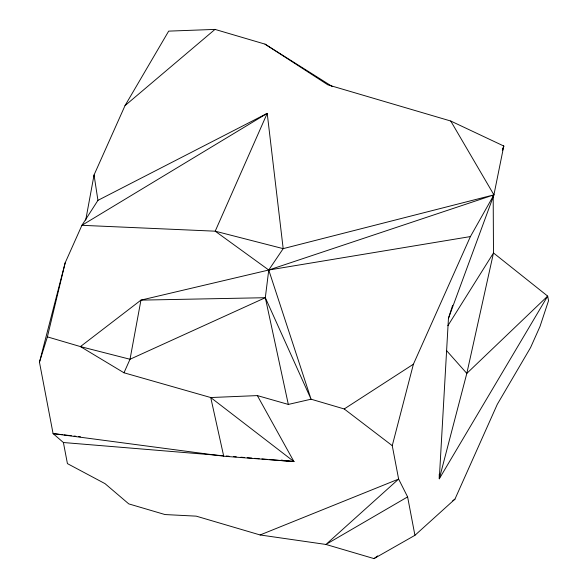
<?xml version="1.0" encoding="UTF-8"?>
<svg xmlns="http://www.w3.org/2000/svg" width="588" height="588" viewBox="0 0 588 588"><rect width="100%" height="100%" fill="white"/><g stroke="black" fill="none" stroke-linecap="round" stroke-linejoin="round"><path stroke-width="0.88" d="M93.962 176.782L94.051 174.967L125.023 105.619L168.675 31.127L215.002 29.4L264.982 44.115L332.455 86.642M452.635 305.319L448.446 318.38L439.295 478.801L547.663 296.102L493.486 252.958L493.185 195.598M63.401 442.521L67.429 463.616L105.002 483.63L128.779 503.887L164.985 514.551L196.208 516.146L260.109 534.962L325.943 544.451L374.012 558.6L414.93 535.315L407.609 496.904L398.627 479.073L392.255 445.667L344.223 408.961L311.067 399.201L288.326 404.426L265.313 297.704L268.753 270.017L283.181 248.643L267.209 113.359L97.939 200.361L81.916 225.314L65.18 262.792L39.462 362.186L53.082 433.606L63.401 442.521L222.58 455.685M85.716 220.088L94.051 174.967L97.939 200.361M39.462 362.186L47.385 336.865L65.18 262.792M392.255 445.667L413.401 364.215L470.407 236.574L493.92 194.856L503.784 146.03L450.731 121.018L327.876 84.848L264.982 44.115M448.446 318.38L493.92 194.856L450.731 121.018M47.385 336.865L80.431 346.589L123.98 372.785L130.022 359.261L140.951 300.123L268.753 270.017L470.407 236.574M414.93 535.315L454.943 499.153L497.286 404.346L530.567 347.581L539.997 326.472L548.538 300.689L547.663 296.102L466.813 373.409L439.295 478.801L439.258 474.215M447.887 325.701L493.486 252.958L466.813 373.409L446.718 350.779M125.023 105.619L215.002 29.4M374.012 558.6L377.687 555.895M452.738 500.77L454.943 499.153M344.223 408.961L413.401 364.215M407.609 496.904L325.943 544.451L398.627 479.073L260.109 534.962M265.313 297.704L130.022 359.261L80.431 346.589L140.951 300.123L265.313 297.704L311.067 399.201L268.753 270.017L215.208 231.187L81.916 225.314L267.209 113.359L215.208 231.187L283.181 248.643L493.92 194.856L268.753 270.017M288.326 404.426L257.353 395.592L210.739 397.539L123.98 372.785M62.21 434.664L53.082 433.606L223.719 456.215L293.934 461.587L257.353 395.592M226.24 455.987L228.982 456.215M233.554 456.597L236.303 456.817M240.874 457.199L244.534 457.501M247.276 457.729L251.855 458.103M254.597 458.331L259.168 458.714M261.917 458.941L267.4 459.39M269.231 459.544L293.934 461.587L210.739 397.539L223.719 456.215M64.033 434.877L71.332 435.723M74.066 436.039L75.896 436.252M78.63 436.568L80.453 436.781M281.16 460.103L282.982 460.316M286.635 460.742L293.934 461.587M503.784 146.03L502.387 150.381L503.784 146.03"/></g></svg>
